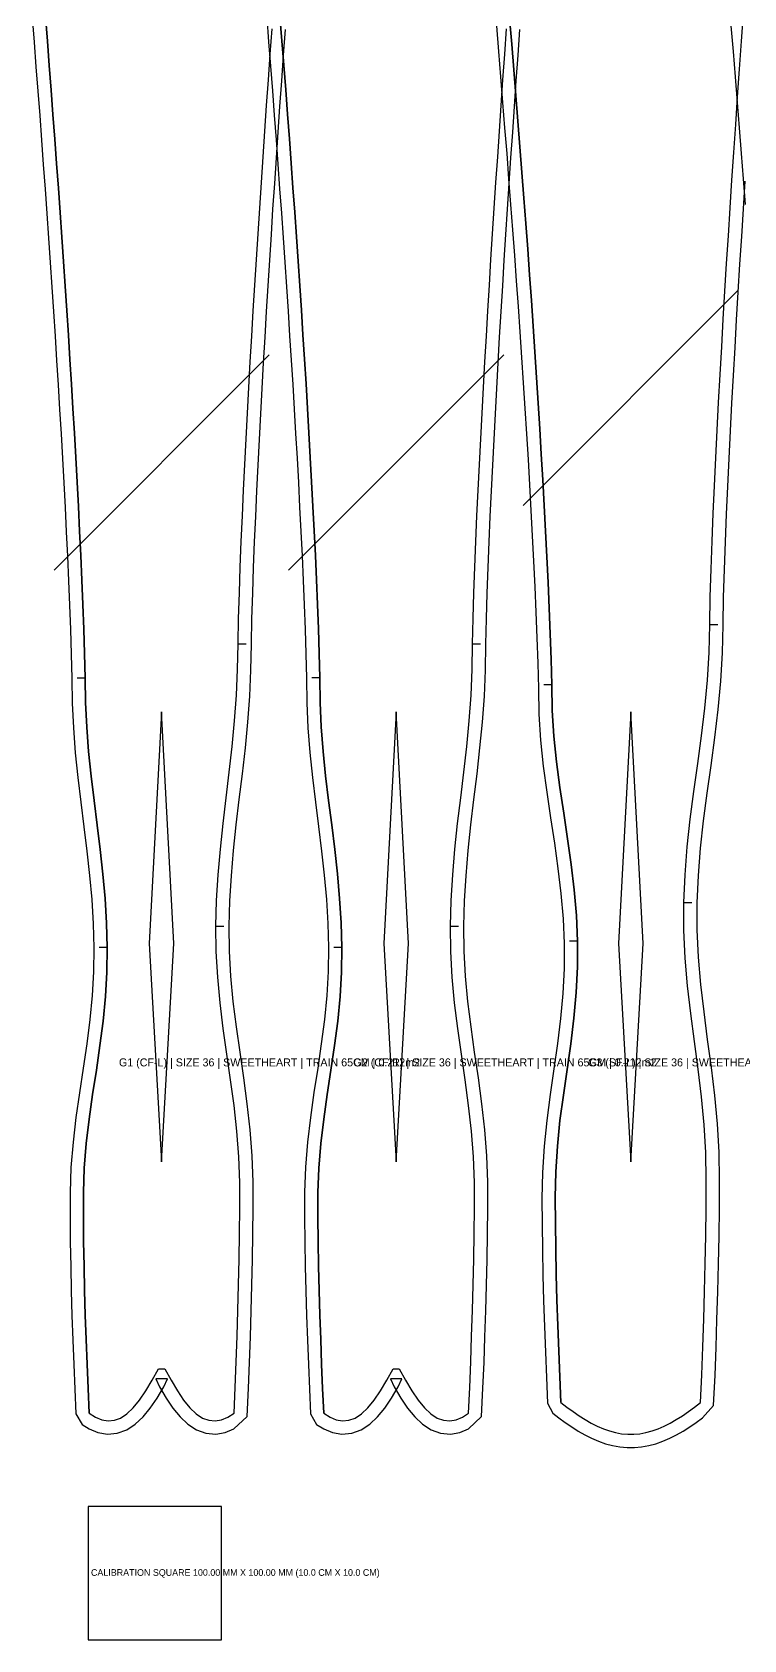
# Model space of a CAD drawing. Header units: millimetres. Extents: x -38 to 1528, y 40 to 2246.
# Drawn here: x -2 to 532, y 40 to 1246 of the extents above; entities that cross this region are included whole.
import ezdxf

# ---------------------------------------------------------------- set-up
doc = ezdxf.new("R2010")
doc.units = ezdxf.units.MM
for name, color, linetype in [('1_BOUNDARY', 7, 'Continuous'), ('2_SEW', 3, 'Continuous'), ('3_SEAM_EDGE', 5, 'Continuous'), ('4_INTERNAL_DART', 6, 'Continuous'), ('6_TEXT', 2, 'Continuous'), ('7_GRAINLINE', 1, 'Continuous'), ('8_NOTCH', 4, 'Continuous'), ('CALIBRATION_100MM', 1, 'Continuous')]:
    doc.layers.add(name, color=color, linetype=linetype)

msp = doc.modelspace()

# ---------------------------------------------------------------- linework, layer by layer
at = {"layer": '1_BOUNDARY'}
for points in [[(-2.143, 1256.351), (-0.701, 1237.989), (0.724, 1219.627), (2.13, 1201.266), (3.518, 1182.905), (4.886, 1164.545), (6.235, 1146.186), (7.564, 1127.826), (8.872, 1109.466), (10.158, 1091.107), (11.422, 1072.749), (12.662, 1054.39), (13.878, 1036.034), (15.068, 1017.677), (16.233, 999.321), (17.369, 980.965), (18.476, 962.611), (19.551, 944.257), (20.593, 925.906), (21.598, 907.555), (22.565, 889.206), (23.49, 870.859), (24.369, 852.515), (25.193, 834.175), (25.957, 815.842), (26.646, 797.517), (27.238, 779.216), (27.672, 760.935), (27.936, 742.452), (28.8, 723.765), (30.245, 705.117), (32.149, 686.539), (34.356, 668.05), (36.686, 649.657), (38.952, 631.362), (40.976, 613.159), (42.601, 595.037), (43.702, 576.976), (44.195, 558.967), (43.988, 541.02), (42.956, 523.08), (41.186, 505.063), (38.842, 486.936), (36.141, 468.675), (33.343, 450.272), (30.722, 431.731), (28.54, 413.065), (27.018, 394.3), (26.314, 375.526), (26.309, 356.922), (26.48, 338.467), (26.785, 320.026), (27.214, 301.591), (27.755, 283.164), (28.39, 264.749), (29.096, 246.345), (29.853, 227.953), (30.633, 209.576), (35.279, 201.548), (35.279, 201.548), (40.736, 198.139), (47.271, 195.482), (54.332, 194.252), (61.71, 194.866), (68.814, 197.44), (75.26, 201.663), (81.085, 207.182), (86.483, 213.79), (91.616, 221.334), (96.585, 229.64), (99.367, 235.822), (90.633, 235.822), (93.415, 229.64), (98.384, 221.334), (103.517, 213.79), (108.915, 207.182), (114.74, 201.663), (121.186, 197.44), (128.29, 194.866), (135.668, 194.252), (142.729, 195.482), (149.264, 198.139), (159.082, 207.593), (160.148, 228.826), (160.905, 248.069), (161.611, 267.326), (162.245, 286.594), (162.786, 305.873), (163.215, 325.158), (163.52, 344.45), (163.691, 363.755), (163.686, 383.202), (162.984, 402.813), (161.464, 422.414), (159.285, 441.922), (156.666, 461.309), (153.869, 480.565), (151.166, 499.684), (148.819, 518.676), (147.046, 537.562), (146.013, 556.375), (145.805, 575.194), (146.299, 594.073), (147.401, 613.001), (149.028, 631.989), (151.054, 651.052), (153.321, 670.204), (155.651, 689.45), (157.856, 708.788), (159.758, 728.21), (161.202, 747.702), (162.065, 767.228), (162.328, 786.56), (162.762, 805.698), (163.354, 824.857), (164.044, 844.037), (164.807, 863.227), (165.632, 882.422), (166.511, 901.621), (167.436, 920.822), (168.403, 940.026), (169.409, 959.232), (170.451, 978.438), (171.526, 997.646), (172.633, 1016.855), (173.769, 1036.064), (174.933, 1055.275), (176.123, 1074.487), (177.34, 1093.699), (178.58, 1112.911), (179.844, 1132.124), (181.13, 1151.337), (182.439, 1170.551), (183.767, 1189.765), (185.116, 1208.98), (186.484, 1228.195), (187.873, 1247.409)], [(173.857, 1256.683), (175.299, 1238.315), (176.724, 1219.948), (178.13, 1201.581), (179.518, 1183.215), (180.886, 1164.848), (182.235, 1146.483), (183.564, 1128.117), (184.872, 1109.751), (186.158, 1091.387), (187.422, 1073.023), (188.662, 1054.659), (189.878, 1036.296), (191.068, 1017.933), (192.233, 999.571), (193.369, 981.21), (194.476, 962.85), (195.551, 944.49), (196.593, 926.133), (197.598, 907.776), (198.565, 889.421), (199.49, 871.069), (200.369, 852.719), (201.193, 834.374), (201.957, 816.034), (202.646, 797.704), (203.238, 779.396), (203.672, 761.11), (203.936, 742.621), (204.8, 723.928), (206.245, 705.274), (208.149, 686.691), (210.356, 668.195), (212.686, 649.797), (214.952, 631.496), (216.976, 613.287), (218.601, 595.16), (219.702, 577.092), (220.195, 559.078), (219.988, 541.125), (218.956, 523.179), (217.186, 505.157), (214.842, 487.022), (212.141, 468.756), (209.343, 450.348), (206.722, 431.801), (204.54, 413.129), (203.018, 394.359), (202.314, 375.578), (202.309, 356.968), (202.48, 338.508), (202.785, 320.061), (203.214, 301.62), (203.755, 283.188), (204.39, 264.766), (205.096, 246.356), (205.853, 227.959), (206.633, 209.576), (211.279, 201.548), (211.279, 201.548), (216.736, 198.139), (223.271, 195.482), (230.332, 194.252), (237.71, 194.866), (244.814, 197.44), (251.26, 201.663), (257.085, 207.182), (262.483, 213.79), (267.616, 221.334), (272.585, 229.64), (275.367, 235.822), (266.633, 235.822), (269.415, 229.64), (274.384, 221.334), (279.517, 213.79), (284.915, 207.182), (290.74, 201.663), (297.186, 197.44), (304.29, 194.866), (311.668, 194.252), (318.729, 195.482), (325.264, 198.139), (335.082, 207.593), (336.148, 228.826), (336.905, 248.069), (337.611, 267.326), (338.245, 286.594), (338.786, 305.873), (339.215, 325.158), (339.52, 344.45), (339.691, 363.755), (339.686, 383.202), (338.984, 402.813), (337.464, 422.414), (335.285, 441.922), (332.666, 461.309), (329.869, 480.565), (327.166, 499.684), (324.819, 518.676), (323.046, 537.562), (322.013, 556.375), (321.805, 575.194), (322.299, 594.073), (323.401, 613.001), (325.028, 631.989), (327.054, 651.052), (329.321, 670.204), (331.651, 689.45), (333.856, 708.788), (335.758, 728.21), (337.202, 747.702), (338.065, 767.228), (338.328, 786.56), (338.762, 805.698), (339.354, 824.857), (340.044, 844.037), (340.807, 863.227), (341.632, 882.422), (342.511, 901.621), (343.436, 920.822), (344.403, 940.026), (345.409, 959.232), (346.451, 978.438), (347.526, 997.646), (348.633, 1016.855), (349.769, 1036.064), (350.933, 1055.275), (352.123, 1074.487), (353.34, 1093.699), (354.58, 1112.911), (355.844, 1132.124), (357.13, 1151.337), (358.439, 1170.551), (359.767, 1189.765), (361.116, 1208.98), (362.484, 1228.195), (363.873, 1247.409)], [(346.167, 1250.147), (347.757, 1231.027), (349.326, 1211.907), (350.876, 1192.787), (352.403, 1173.668), (353.909, 1154.549), (355.392, 1135.431), (356.853, 1116.312), (358.288, 1097.195), (359.698, 1078.078), (361.082, 1058.961), (362.439, 1039.845), (363.767, 1020.73), (365.064, 1001.616), (366.331, 982.501), (367.565, 963.389), (368.763, 944.277), (369.924, 925.167), (371.044, 906.058), (372.121, 886.952), (373.15, 867.847), (374.126, 848.746), (375.042, 829.65), (375.888, 810.559), (376.649, 791.481), (377.297, 772.429), (377.754, 753.368), (378.148, 734.039), (379.389, 714.502), (381.379, 695.036), (383.924, 675.678), (386.788, 656.445), (389.705, 637.345), (392.413, 618.376), (394.668, 599.524), (396.275, 580.768), (397.097, 562.075), (397.056, 543.414), (396.123, 524.733), (394.389, 505.971), (392.037, 487.087), (389.317, 468.059), (386.527, 448.874), (383.979, 429.54), (381.964, 410.075), (380.716, 390.516), (380.373, 371.041), (380.474, 351.756), (380.728, 332.55), (381.124, 313.348), (381.649, 294.157), (382.28, 274.976), (382.997, 255.808), (383.771, 236.654), (384.575, 217.517), (388.497, 209.988), (388.497, 209.988), (393.145, 206.44), (397.915, 202.966), (402.745, 199.66), (407.644, 196.563), (412.619, 193.716), (417.682, 191.159), (422.835, 188.937), (428.079, 187.092), (433.41, 185.662), (438.815, 184.686), (444.265, 184.19), (449.735, 184.19), (455.185, 184.686), (460.59, 185.662), (465.921, 187.092), (471.165, 188.937), (476.318, 191.159), (481.381, 193.716), (486.356, 196.563), (491.255, 199.66), (496.085, 202.966), (500.855, 206.44), (509.199, 215.782), (510.23, 238.39), (511.005, 259.243), (511.721, 280.109), (512.352, 300.987), (512.877, 321.876), (513.272, 342.773), (513.526, 363.675), (513.627, 384.648), (513.285, 405.797), (512.042, 427.022), (510.032, 448.163), (507.488, 469.183), (504.698, 490.065), (501.976, 510.803), (499.62, 531.407), (497.881, 551.9), (496.944, 572.319), (496.903, 592.72), (497.728, 613.15), (499.34, 633.638), (501.6, 654.212), (504.311, 674.896), (507.229, 695.7), (510.091, 716.627), (512.632, 737.669), (514.616, 758.809), (515.854, 780.016), (516.246, 801.029), (516.703, 821.798), (517.352, 842.557), (518.114, 863.342), (518.96, 884.137), (519.876, 904.938), (520.852, 925.743), (521.881, 946.551), (522.958, 967.361), (524.079, 988.173), (525.24, 1008.986), (526.438, 1029.801), (527.672, 1050.616), (528.939, 1071.433), (530.237, 1092.25), (531.565, 1113.068), (532.922, 1133.887)], [(522.167, 1250.147), (523.757, 1231.027), (525.326, 1211.907), (526.876, 1192.787), (528.403, 1173.668), (529.909, 1154.549), (531.392, 1135.431), (532.853, 1116.312)]]:
    msp.add_lwpolyline(points, dxfattribs=at)
at = {"layer": '2_SEW'}
for points in [[(7.826, 1257.138), (9.269, 1238.767), (10.694, 1220.396), (12.101, 1202.025), (13.49, 1183.654), (14.859, 1165.283), (16.209, 1146.913), (17.538, 1128.542), (18.847, 1110.171), (20.134, 1091.8), (21.399, 1073.429), (22.64, 1055.058), (23.857, 1036.688), (25.048, 1018.317), (26.213, 999.946), (27.35, 981.575), (28.458, 963.204), (29.534, 944.833), (30.577, 926.463), (31.584, 908.092), (32.552, 889.721), (33.478, 871.35), (34.358, 852.979), (35.184, 834.608), (35.949, 816.238), (36.64, 797.867), (37.234, 779.496), (37.67, 761.125), (37.931, 742.754), (38.781, 724.383), (40.205, 706.013), (42.088, 687.642), (44.281, 669.271), (46.608, 650.9), (48.884, 632.529), (50.926, 614.158), (52.573, 595.788), (53.692, 577.417), (54.195, 559.046), (53.982, 540.675), (52.926, 522.304), (51.122, 503.933), (48.747, 485.563), (46.03, 467.192), (43.237, 448.821), (40.64, 430.45), (38.491, 412.079), (37, 393.708), (36.312, 375.338), (36.309, 356.967), (36.479, 338.596), (36.783, 320.225), (37.211, 301.854), (37.75, 283.483), (38.383, 265.113), (39.088, 246.742), (39.844, 228.371), (40.624, 210), (40.624, 210), (40.624, 210), (45.352, 207.01), (50.081, 205.079), (54.809, 204.241), (59.537, 204.627), (64.266, 206.346), (68.994, 209.456), (73.722, 213.949), (78.451, 219.746), (83.179, 226.702), (87.907, 234.609), (92.636, 243.217), (97.364, 243.217), (102.093, 234.609), (106.821, 226.702), (111.549, 219.746), (116.278, 213.949), (121.006, 209.456), (125.734, 206.346), (130.463, 204.627), (135.191, 204.241), (139.919, 205.079), (144.648, 207.01), (149.376, 210), (150.156, 229.225), (150.912, 248.449), (151.617, 267.674), (152.25, 286.899), (152.789, 306.124), (153.217, 325.348), (153.521, 344.573), (153.691, 363.798), (153.688, 383.022), (153, 402.247), (151.509, 421.472), (149.36, 440.697), (146.763, 459.921), (143.97, 479.146), (141.253, 498.371), (138.878, 517.595), (137.074, 536.82), (136.018, 556.045), (135.805, 575.269), (136.308, 594.494), (137.427, 613.719), (139.074, 632.944), (141.116, 652.168), (143.392, 671.393), (145.719, 690.618), (147.912, 709.842), (149.795, 729.067), (151.219, 748.292), (152.069, 767.517), (152.33, 786.741), (152.766, 805.966), (153.36, 825.191), (154.051, 844.415), (154.816, 863.64), (155.642, 882.865), (156.522, 902.09), (157.448, 921.314), (158.416, 940.539), (159.423, 959.764), (160.466, 978.988), (161.542, 998.213), (162.65, 1017.438), (163.787, 1036.662), (164.952, 1055.887), (166.143, 1075.112), (167.36, 1094.337), (168.601, 1113.561), (169.866, 1132.786), (171.153, 1152.011), (172.462, 1171.235), (173.791, 1190.46), (175.141, 1209.685), (176.51, 1228.91), (177.899, 1248.134)], [(183.826, 1257.471), (185.269, 1239.094), (186.694, 1220.717), (188.101, 1202.341), (189.49, 1183.9639), (190.859, 1165.5869), (192.209, 1147.2109), (193.538, 1128.8339), (194.847, 1110.4569), (196.134, 1092.0809), (197.399, 1073.7038), (198.64, 1055.3268), (199.857, 1036.9508), (201.048, 1018.5738), (202.213, 1000.1968), (203.35, 981.8207), (204.458, 963.4437), (205.534, 945.0667), (206.577, 926.6907), (207.584, 908.3137), (208.552, 889.9367), (209.478, 871.5606), (210.358, 853.1836), (211.184, 834.8066), (211.949, 816.4306), (212.64, 798.0536), (213.234, 779.6766), (213.67, 761.3005), (213.931, 742.9235), (214.781, 724.5465), (216.205, 706.1705), (218.088, 687.7935), (220.281, 669.4164), (222.608, 651.0404), (224.884, 632.6634), (226.926, 614.2864), (228.573, 595.9104), (229.692, 577.5334), (230.195, 559.1573), (229.982, 540.7803), (228.926, 522.4033), (227.122, 504.0273), (224.747, 485.6503), (222.03, 467.2732), (219.237, 448.8972), (216.64, 430.5202), (214.491, 412.1432), (213, 393.7672), (212.312, 375.3902), (212.309, 357.0131), (212.479, 338.6371), (212.783, 320.2601), (213.211, 301.8831), (213.75, 283.5071), (214.383, 265.1301), (215.088, 246.753), (215.844, 228.377), (216.624, 210), (216.624, 210), (216.624, 210), (221.352, 207.01), (226.081, 205.079), (230.809, 204.241), (235.537, 204.627), (240.266, 206.346), (244.994, 209.456), (249.722, 213.949), (254.451, 219.746), (259.179, 226.702), (263.907, 234.609), (268.636, 243.217), (273.364, 243.217), (278.093, 234.609), (282.821, 226.702), (287.549, 219.746), (292.278, 213.949), (297.006, 209.456), (301.734, 206.346), (306.463, 204.627), (311.191, 204.241), (315.919, 205.079), (320.648, 207.01), (325.376, 210), (326.156, 229.225), (326.912, 248.449), (327.617, 267.674), (328.25, 286.899), (328.789, 306.124), (329.217, 325.348), (329.521, 344.573), (329.691, 363.798), (329.688, 383.022), (329, 402.247), (327.509, 421.472), (325.36, 440.697), (322.763, 459.921), (319.97, 479.146), (317.253, 498.371), (314.878, 517.595), (313.074, 536.82), (312.018, 556.045), (311.805, 575.269), (312.308, 594.494), (313.427, 613.719), (315.074, 632.944), (317.116, 652.168), (319.392, 671.393), (321.719, 690.618), (323.912, 709.842), (325.795, 729.067), (327.219, 748.292), (328.069, 767.517), (328.33, 786.741), (328.766, 805.966), (329.36, 825.191), (330.051, 844.415), (330.816, 863.64), (331.642, 882.865), (332.522, 902.09), (333.448, 921.314), (334.416, 940.539), (335.423, 959.764), (336.466, 978.988), (337.542, 998.213), (338.65, 1017.438), (339.787, 1036.662), (340.952, 1055.887), (342.143, 1075.112), (343.36, 1094.337), (344.601, 1113.561), (345.866, 1132.786), (347.153, 1152.011), (348.462, 1171.235), (349.791, 1190.46), (351.141, 1209.685), (352.51, 1228.91), (353.899, 1248.134)], [(356.132, 1255.6554), (357.723, 1236.4378), (359.293, 1217.2212), (360.844, 1198.0037), (362.372, 1178.7871), (363.879, 1159.5696), (365.363, 1140.353), (366.824, 1121.1355), (368.26, 1101.9189), (369.671, 1082.7024), (371.056, 1063.4847), (372.414, 1044.2682), (373.743, 1025.0506), (375.042, 1005.8341), (376.31, 986.6165), (377.545, 967.4), (378.744, 948.1824), (379.906, 928.9659), (381.028, 909.7483), (382.106, 890.5318), (383.136, 871.3142), (384.114, 852.0977), (385.031, 832.881), (385.879, 813.6634), (386.642, 794.4468), (387.293, 775.2293), (387.752, 756.0127), (388.139, 736.7952), (389.355, 717.5786), (391.311, 698.3611), (393.827, 679.1445), (396.676, 659.927), (399.598, 640.7104), (402.328, 621.4939), (404.616, 602.2763), (406.254, 583.0598), (407.095, 563.8421), (407.053, 544.6256), (406.098, 525.408), (404.331, 506.1915), (401.949, 486.9739), (399.215, 467.7574), (396.432, 448.5398), (393.91, 429.3233), (391.929, 410.1066), (390.708, 390.8891), (390.373, 371.6725), (390.474, 352.455), (390.727, 333.2383), (391.121, 314.0208), (391.644, 294.8042), (392.274, 275.5867), (392.989, 256.3701), (393.763, 237.1525), (394.566, 217.936), (394.566, 217.936), (394.566, 217.936), (399.125, 214.455), (403.685, 211.133), (408.244, 208.012), (412.804, 205.129), (417.363, 202.519), (421.923, 200.215), (426.482, 198.248), (431.042, 196.643), (435.601, 195.419), (440.161, 194.595), (444.72, 194.18), (449.28, 194.18), (453.839, 194.595), (458.399, 195.419), (462.958, 196.643), (467.518, 198.248), (472.077, 200.215), (476.637, 202.519), (481.196, 205.129), (485.756, 208.012), (490.315, 211.133), (494.875, 214.455), (499.434, 217.936), (500.237, 238.768), (501.011, 259.6), (501.726, 280.432), (502.356, 301.264), (502.879, 322.096), (503.273, 342.928), (503.526, 363.76), (503.627, 384.592), (503.292, 405.424), (502.071, 426.256), (500.09, 447.088), (497.568, 467.92), (494.785, 488.752), (492.051, 509.584), (489.669, 530.416), (487.902, 551.248), (486.947, 572.08), (486.905, 592.912), (487.746, 613.744), (489.384, 634.576), (491.672, 655.408), (494.402, 676.24), (497.324, 697.072), (500.173, 717.904), (502.689, 738.736), (504.645, 759.568), (505.861, 780.4), (506.248, 801.232), (506.707, 822.064), (507.358, 842.896), (508.121, 863.728), (508.969, 884.56), (509.886, 905.392), (510.864, 926.224), (511.894, 947.056), (512.972, 967.888), (514.094, 988.72), (515.256, 1009.552), (516.455, 1030.384), (517.69, 1051.216), (518.958, 1072.048), (520.257, 1092.88), (521.586, 1113.712), (522.944, 1134.544), (524.329, 1155.376), (525.74, 1176.208), (527.176, 1197.04), (528.637, 1217.872), (530.121, 1238.704), (531.628, 1259.536)]]:
    msp.add_lwpolyline(points, dxfattribs=at)
at = {"layer": '3_SEAM_EDGE'}
for points in [[(40.624, 210), (39.844, 228.371), (39.088, 246.742), (38.383, 265.113), (37.75, 283.483), (37.211, 301.854), (36.783, 320.225), (36.479, 338.596), (36.309, 356.967), (36.312, 375.338), (37, 393.708), (38.491, 412.079), (40.64, 430.45), (43.237, 448.821), (46.03, 467.192), (48.747, 485.563), (51.122, 503.933), (52.926, 522.304), (53.982, 540.675), (54.195, 559.046), (53.692, 577.417), (52.573, 595.788), (50.926, 614.158), (48.884, 632.529), (46.608, 650.9), (44.281, 669.271), (42.088, 687.642), (40.205, 706.013), (38.781, 724.383), (37.931, 742.754), (37.67, 761.125), (37.234, 779.496), (36.64, 797.867), (35.949, 816.238), (35.184, 834.608), (34.358, 852.979), (33.478, 871.35), (32.552, 889.721), (31.584, 908.092), (30.577, 926.463), (29.534, 944.833), (28.458, 963.204), (27.35, 981.575), (26.213, 999.946), (25.048, 1018.317), (23.857, 1036.688), (22.64, 1055.058), (21.399, 1073.429), (20.134, 1091.8), (18.847, 1110.171), (17.538, 1128.542), (16.209, 1146.913), (14.859, 1165.283), (13.49, 1183.654), (12.101, 1202.025), (10.694, 1220.396), (9.269, 1238.767), (7.826, 1257.138)], [(216.624, 210), (215.844, 228.377), (215.088, 246.753), (214.383, 265.1301), (213.75, 283.5071), (213.211, 301.8831), (212.783, 320.2601), (212.479, 338.6371), (212.309, 357.0131), (212.312, 375.3902), (213, 393.7672), (214.491, 412.1432), (216.64, 430.5202), (219.237, 448.8972), (222.03, 467.2732), (224.747, 485.6503), (227.122, 504.0273), (228.926, 522.4033), (229.982, 540.7803), (230.195, 559.1573), (229.692, 577.5334), (228.573, 595.9104), (226.926, 614.2864), (224.884, 632.6634), (222.608, 651.0404), (220.281, 669.4164), (218.088, 687.7935), (216.205, 706.1705), (214.781, 724.5465), (213.931, 742.9235), (213.67, 761.3005), (213.234, 779.6766), (212.64, 798.0536), (211.949, 816.4306), (211.184, 834.8066), (210.358, 853.1836), (209.478, 871.5606), (208.552, 889.9367), (207.584, 908.3137), (206.577, 926.6907), (205.534, 945.0667), (204.458, 963.4437), (203.35, 981.8207), (202.213, 1000.1968), (201.048, 1018.5738), (199.857, 1036.9508), (198.64, 1055.3268), (197.399, 1073.7038), (196.134, 1092.0809), (194.847, 1110.4569), (193.538, 1128.8339), (192.209, 1147.2109), (190.859, 1165.5869), (189.49, 1183.9639), (188.101, 1202.341), (186.694, 1220.717), (185.269, 1239.094), (183.826, 1257.471)], [(394.566, 217.936), (393.763, 237.1525), (392.989, 256.3701), (392.274, 275.5867), (391.644, 294.8042), (391.121, 314.0208), (390.727, 333.2383), (390.474, 352.455), (390.373, 371.6725), (390.708, 390.8891), (391.929, 410.1066), (393.91, 429.3233), (396.432, 448.5398), (399.215, 467.7574), (401.949, 486.9739), (404.331, 506.1915), (406.098, 525.408), (407.053, 544.6256), (407.095, 563.8421), (406.254, 583.0598), (404.616, 602.2763), (402.328, 621.4939), (399.598, 640.7104), (396.676, 659.927), (393.827, 679.1445), (391.311, 698.3611), (389.355, 717.5786), (388.139, 736.7952), (387.752, 756.0127), (387.293, 775.2293), (386.642, 794.4468), (385.879, 813.6634), (385.031, 832.881), (384.114, 852.0977), (383.136, 871.3142), (382.106, 890.5318), (381.028, 909.7483), (379.906, 928.9659), (378.744, 948.1824), (377.545, 967.4), (376.31, 986.6165), (375.042, 1005.8341), (373.743, 1025.0506), (372.414, 1044.2682), (371.056, 1063.4847), (369.671, 1082.7024), (368.26, 1101.9189), (366.824, 1121.1355), (365.363, 1140.353), (363.879, 1159.5696), (362.372, 1178.7871), (360.844, 1198.0037), (359.293, 1217.2212), (357.723, 1236.4378), (356.132, 1255.6554)], [(499.434, 217.936), (500.237, 238.768), (501.011, 259.6), (501.726, 280.432), (502.356, 301.264), (502.879, 322.096), (503.273, 342.928), (503.526, 363.76), (503.627, 384.592), (503.292, 405.424), (502.071, 426.256), (500.09, 447.088), (497.568, 467.92), (494.785, 488.752), (492.051, 509.584), (489.669, 530.416), (487.902, 551.248), (486.947, 572.08), (486.905, 592.912), (487.746, 613.744), (489.384, 634.576), (491.672, 655.408), (494.402, 676.24), (497.324, 697.072), (500.173, 717.904), (502.689, 738.736), (504.645, 759.568), (505.861, 780.4), (506.248, 801.232), (506.707, 822.064), (507.358, 842.896), (508.121, 863.728), (508.969, 884.56), (509.886, 905.392), (510.864, 926.224), (511.894, 947.056), (512.972, 967.888), (514.094, 988.72), (515.256, 1009.552), (516.455, 1030.384), (517.69, 1051.216), (518.958, 1072.048), (520.257, 1092.88), (521.586, 1113.712), (522.944, 1134.544), (524.329, 1155.376), (525.74, 1176.208), (527.176, 1197.04), (528.637, 1217.872), (530.121, 1238.704), (531.628, 1259.536)], [(149.376, 210), (150.156, 229.225), (150.912, 248.449), (151.617, 267.674), (152.25, 286.899), (152.789, 306.124), (153.217, 325.348), (153.521, 344.573), (153.691, 363.798), (153.688, 383.022), (153, 402.247), (151.509, 421.472), (149.36, 440.697), (146.763, 459.921), (143.97, 479.146), (141.253, 498.371), (138.878, 517.595), (137.074, 536.82), (136.018, 556.045), (135.805, 575.269), (136.308, 594.494), (137.427, 613.719), (139.074, 632.944), (141.116, 652.168), (143.392, 671.393), (145.719, 690.618), (147.912, 709.842), (149.795, 729.067), (151.219, 748.292), (152.069, 767.517), (152.33, 786.741), (152.766, 805.966), (153.36, 825.191), (154.051, 844.415), (154.816, 863.64), (155.642, 882.865), (156.522, 902.09), (157.448, 921.314), (158.416, 940.539), (159.423, 959.764), (160.466, 978.988), (161.542, 998.213), (162.65, 1017.438), (163.787, 1036.662), (164.952, 1055.887), (166.143, 1075.112), (167.36, 1094.337), (168.601, 1113.561), (169.866, 1132.786), (171.153, 1152.011), (172.462, 1171.235), (173.791, 1190.46), (175.141, 1209.685), (176.51, 1228.91), (177.899, 1248.134)], [(325.376, 210), (326.156, 229.225), (326.912, 248.449), (327.617, 267.674), (328.25, 286.899), (328.789, 306.124), (329.217, 325.348), (329.521, 344.573), (329.691, 363.798), (329.688, 383.022), (329, 402.247), (327.509, 421.472), (325.36, 440.697), (322.763, 459.921), (319.97, 479.146), (317.253, 498.371), (314.878, 517.595), (313.074, 536.82), (312.018, 556.045), (311.805, 575.269), (312.308, 594.494), (313.427, 613.719), (315.074, 632.944), (317.116, 652.168), (319.392, 671.393), (321.719, 690.618), (323.912, 709.842), (325.795, 729.067), (327.219, 748.292), (328.069, 767.517), (328.33, 786.741), (328.766, 805.966), (329.36, 825.191), (330.051, 844.415), (330.816, 863.64), (331.642, 882.865), (332.522, 902.09), (333.448, 921.314), (334.416, 940.539), (335.423, 959.764), (336.466, 978.988), (337.542, 998.213), (338.65, 1017.438), (339.787, 1036.662), (340.952, 1055.887), (342.143, 1075.112), (343.36, 1094.337), (344.601, 1113.561), (345.866, 1132.786), (347.153, 1152.011), (348.462, 1171.235), (349.791, 1190.46), (351.141, 1209.685), (352.51, 1228.91), (353.899, 1248.134)]]:
    msp.add_lwpolyline(points, dxfattribs=at)
at = {"layer": '4_INTERNAL_DART'}
for points in [[(95, 398.48), (104.22, 562.16), (95, 735.76), (85.78, 562.16), (95, 398.48)], [(271, 398.48), (280.22, 562.16), (271, 735.76), (261.78, 562.16), (271, 398.48)], [(447, 398.48), (456.22, 562.16), (447, 735.76), (437.78, 562.16), (447, 398.48)]]:
    msp.add_lwpolyline(points, close=True, dxfattribs=at)
at = {"layer": '7_GRAINLINE'}
for p, q in [((366.33, 890.71), (527.67, 1052.05)), ((14.33, 842.15), (175.67, 1003.48)), ((190.33, 842.15), (351.67, 1003.48))]:
    msp.add_line(p, q, dxfattribs=at)
at = {"layer": '8_NOTCH'}
for p, q in [((506.248, 801.232), (512.248, 801.232)), ((152.33, 786.741), (158.33, 786.741)), ((328.33, 786.741), (334.33, 786.741)), ((37.67, 761.125), (31.67, 761.125)), ((213.67, 761.3005), (207.67, 761.3005)), ((387.752, 756.0127), (381.752, 756.0127)), ((486.905, 592.912), (492.905, 592.912)), ((135.805, 575.269), (141.805, 575.269)), ((311.805, 575.269), (317.805, 575.269)), ((54.195, 559.046), (48.195, 559.046)), ((230.195, 559.1573), (224.195, 559.1573)), ((407.095, 563.8421), (401.095, 563.8421))]:
    msp.add_line(p, q, dxfattribs=at)
at = {"layer": 'CALIBRATION_100MM'}
msp.add_lwpolyline([(40, 40), (140, 40), (140, 140), (40, 140), (40, 40)], close=True, dxfattribs=at)

# ---------------------------------------------------------------- texts
at = {"layer": '6_TEXT'}
for s, height, p in [('G1 (CF-L) | SIZE 36 | SWEETHEART | TRAIN 65CM | 0.212m2', 6, (63, 470)), ('G2 (CF-R) | SIZE 36 | SWEETHEART | TRAIN 65CM | 0.212m2', 6, (239, 470)), ('G3 (SF-L) | SIZE 36 | SWEETHEART | TRAIN 65CM | 0.242m2', 6, (415, 470)), ('CALIBRATION SQUARE 100.00 MM X 100.00 MM (10.0 CM X 10.0 CM)', 5, (42, 88))]:
    msp.add_text(s, height=height, dxfattribs=at).set_placement(p)

doc.saveas('drawing.dxf')
